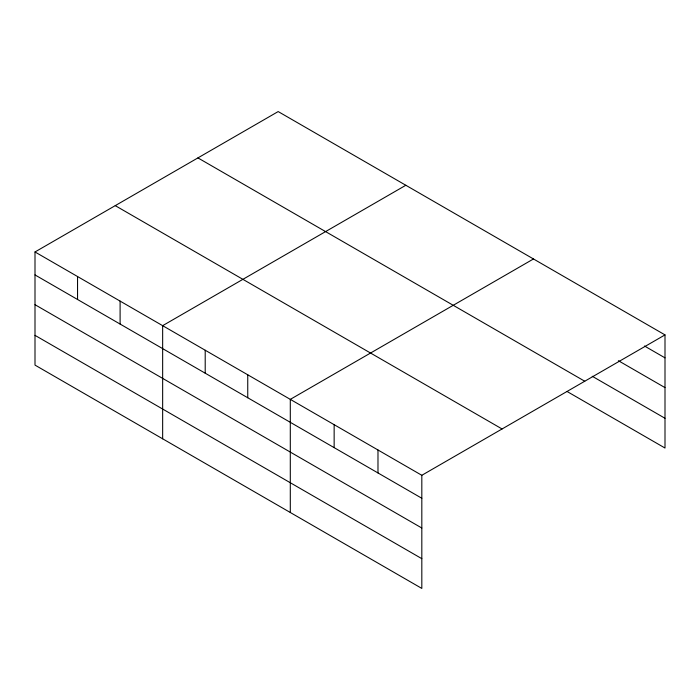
<?xml version="1.0" encoding="UTF-8"?>
<svg xmlns="http://www.w3.org/2000/svg" width="700" height="700" viewBox="0 0 700 700"><rect width="100%" height="100%" fill="white"/><g stroke="black" fill="none" stroke-linecap="round" stroke-linejoin="round"><path stroke-width="1.05" d="M421.82 528.019L421.82 475.3L35 251.965L35 365.102L421.82 588.429L421.82 528.019L35 304.684M567.061 391.484L665 448.035L665 334.898L278.18 111.571L35 251.965M405.834 185.264L162.654 325.666L162.654 438.804M533.479 258.965L290.299 399.368L290.299 512.496M421.82 475.3L665 334.898M644.481 346.01L665 357.858M618.363 360.692L665 387.616M592.244 376.267L665 418.276M197.934 157.903L584.754 381.229M115.246 205.634L502.066 428.969M35 274.925L421.82 498.26M35 335.344L421.82 558.67M377.983 449.986L377.983 472.946M334.145 424.672L334.145 447.632M247.748 374.797L247.748 397.757M205.205 350.236L205.205 373.196M120.102 301.096L120.102 324.065M77.551 276.535L77.551 299.495"/></g></svg>
